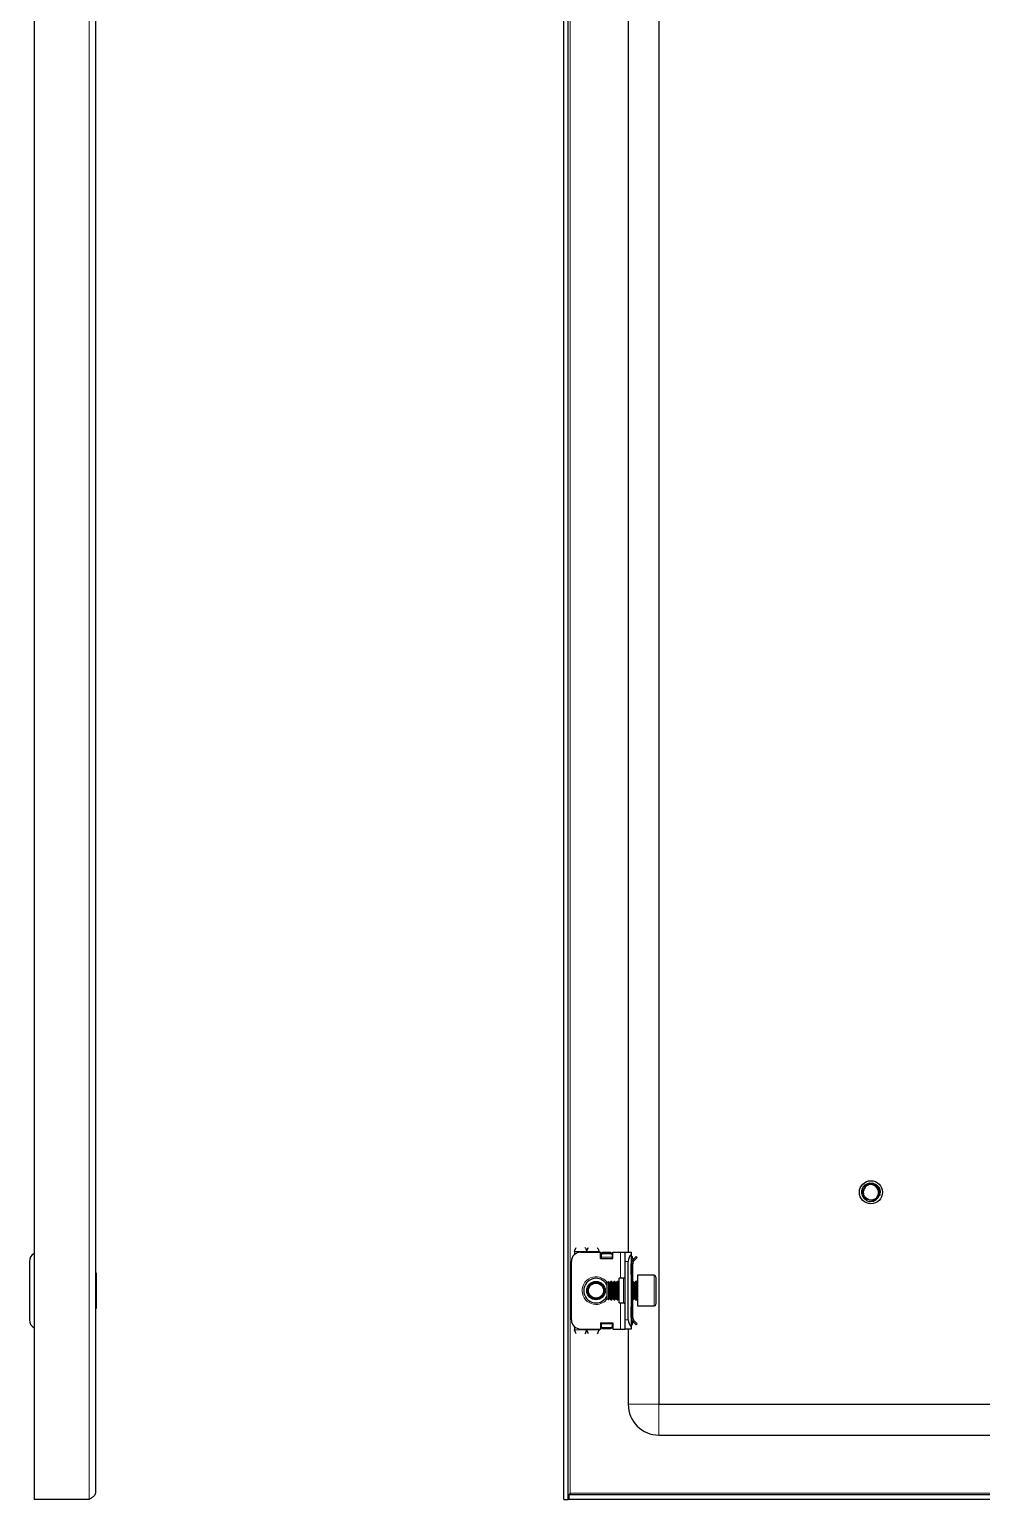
# Model space of a CAD drawing. Header units: millimetres. Extents: x 72 to 1389, y -869 to 1304.
# Drawn here: x 768.4 to 1078.3, y -760.3 to -281.9 of the extents above; entities that cross this region are included whole.
import ezdxf

# ---------------------------------------------------------------- set-up
doc = ezdxf.new("R2010")
doc.units = ezdxf.units.MM

msp = doc.modelspace()

# ---------------------------------------------------------------- linework, layer by layer
at = {"color": 7, "linetype": 'Continuous', "lineweight": 25}
for p, q in [((769.88, 1200.7), (769.88, -760.3)), ((789.88, 1198.6), (789.88, -758.2)), ((942.31, -760.3), (942.31, 1200.7)), ((943.81, -760.3), (943.81, 1200.7)), ((973.31, 1169.7), (973.31, -729.3)), ((963.31, -104.8), (963.31, -679.8)), ((1039.31, -660.1), (1039.37, -659.79)), ((1039.31, -660.1), (1039.31, -660.15)), ((1039.33, -659.89), (1039.33, -659.94)), ((1039.37, -659.69), (1039.36, -659.74)), ((1039.42, -659.5), (1039.4, -659.54)), ((1039.47, -659.32), (1039.46, -659.36)), ((1039.52, -659.18), (1039.63, -659)), ((1039.54, -659.18), (1039.64, -658.99)), ((1040.07, -658.37), (1040.19, -658.18)), ((1040.77, -657.72), (1041.04, -657.6)), ((1041.71, -657.36), (1041.66, -657.37)), ((1042.85, -657.35), (1042.8, -657.34)), ((1043.03, -657.38), (1042.98, -657.37)), ((1043.2, -657.43), (1043.16, -657.42)), ((1043.2, -657.43), (1043.4, -657.54)), ((1043.2, -657.48), (1043.42, -657.51)), ((1043.38, -657.5), (1043.34, -657.48)), ((1043.74, -657.66), (1043.7, -657.64)), ((1043.74, -657.66), (1043.74, -657.77)), ((1043.74, -657.66), (1043.88, -657.78)), ((1043.92, -657.77), (1043.87, -657.74)), ((1044.09, -657.88), (1044.05, -657.85)), ((1044.25, -658.01), (1044.21, -657.98)), ((1044.4, -658.15), (1044.36, -658.11)), ((1044.53, -658.29), (1044.5, -658.25)), ((1045.12, -659.26), (1045.12, -659.25)), ((1045.18, -659.43), (1045.17, -659.39)), ((1045.23, -659.61), (1045.22, -659.57)), ((1045.26, -659.8), (1045.26, -659.75)), ((1045.29, -659.99), (1045.29, -659.94)), ((1045.3, -660.19), (1045.3, -660.14)), ((1039.31, -660.3), (1039.31, -660.29)), ((1040.02, -661.16), (1039.85, -660.75)), ((1040.15, -662.38), (1040.03, -662.24)), ((1040.03, -662.26), (1040.05, -662.27)), ((1040.15, -662.38), (1040.18, -662.41)), ((1040.29, -662.52), (1040.32, -662.55)), ((1040.44, -662.65), (1040.48, -662.68)), ((1040.61, -662.77), (1040.65, -662.8)), ((1042.11, -663.29), (1042.85, -663.22)), ((1043, -663.22), (1043.04, -663.21)), ((1043.19, -663.17), (1043.23, -663.15)), ((1043.38, -663.1), (1043.43, -663.08)), ((1043.76, -662.92), (1043.53, -663)), ((1043.57, -663.02), (1043.62, -663)), ((1043.93, -662.82), (1043.73, -662.93)), ((1043.75, -662.85), (1043.8, -662.9)), ((1043.76, -662.92), (1043.8, -662.9)), ((1045.22, -661), (1045.15, -661.24)), ((1045.17, -661.19), (1045.18, -661.15)), ((1045.22, -661), (1045.23, -660.95)), ((1045.26, -660.8), (1045.27, -660.75)), ((1045.3, -660.19), (1045.28, -660.43)), ((1045.29, -660.6), (1045.3, -660.55)), ((1045.31, -660.39), (1045.31, -660.34)), ((768.38, -682.8), (768.38, -701.8)), ((944.81, -701.8), (944.81, -682.8)), ((945.81, -679.55), (945.81, -680.56)), ((947.81, -679.8), (954.31, -679.8)), ((953.81, -679.55), (953.81, -679.8)), ((954.31, -681.8), (954.31, -679.8)), ((954.51, -679.92), (954.31, -679.92)), ((954.31, -681.8), (958.31, -681.8)), ((954.51, -681.8), (954.51, -679.92)), ((954.56, -680.18), (955.06, -679.82)), ((955.06, -680.18), (954.56, -680.53)), ((954.56, -680.53), (954.56, -680.18)), ((954.56, -681.44), (954.56, -680.53)), ((954.56, -681.8), (954.56, -681.44)), ((955.06, -679.82), (955.06, -680.18)), ((955.06, -679.82), (957.56, -679.82)), ((955.06, -680.18), (957.56, -680.18)), ((957.56, -680.18), (957.56, -679.82)), ((957.56, -679.82), (958.06, -680.18)), ((958.06, -680.53), (957.56, -680.18)), ((958.06, -680.18), (958.06, -680.53)), ((958.06, -680.53), (958.06, -681.44)), ((958.06, -681.44), (958.06, -681.8)), ((958.31, -681.8), (958.31, -679.8)), ((958.31, -679.8), (960.81, -679.8)), ((960.81, -679.8), (962.31, -679.8)), ((962.31, -679.8), (964.31, -679.8)), ((962.31, -682.8), (962.31, -679.8)), ((962.31, -701.8), (962.31, -682.8)), ((963.31, -701.8), (963.31, -682.8)), ((964.31, -679.8), (964.31, -680.56)), ((964.31, -680.56), (964.31, -704.03)), ((964.31, -680.88), (964.51, -681.09)), ((964.81, -683.55), (964.31, -683.55)), ((964.31, -687.05), (964.31, -683.55)), ((964.81, -681.8), (964.81, -682.26)), ((964.81, -687.05), (964.81, -683.55)), ((964.89, -682.13), (965.87, -681.16)), ((965.25, -682.49), (964.89, -682.13)), ((965.25, -682.49), (966.22, -681.51)), ((965.87, -681.16), (966.22, -681.51)), ((790.13, -686.51), (789.88, -686.51)), ((790.13, -686.51), (790.13, -698.08)), ((961.81, -688.3), (960.31, -688.3)), ((960.31, -696.3), (960.31, -688.3)), ((964.81, -687.05), (964.31, -687.05)), ((964.81, -689.3), (964.81, -687.05)), ((971.71, -687.3), (966.31, -687.3)), ((966.31, -687.3), (966.31, -697.3)), ((972.31, -687.9), (972.31, -696.7)), ((956.86, -689.3), (956.31, -689.85)), ((956.31, -689.85), (956.31, -694.74)), ((956.92, -689.3), (956.86, -689.3)), ((956.86, -689.3), (956.86, -695.3)), ((957.31, -689.85), (956.92, -689.3)), ((956.92, -689.3), (956.92, -694.82)), ((957.69, -689.3), (957.31, -689.85)), ((957.31, -689.85), (957.31, -694.36)), ((957.92, -689.3), (957.69, -689.3)), ((957.69, -689.3), (957.69, -694.82)), ((958.31, -689.85), (957.92, -689.3)), ((957.92, -689.3), (957.92, -694.82)), ((958.69, -689.3), (958.31, -689.85)), ((958.31, -689.85), (958.31, -694.36)), ((958.92, -689.3), (958.69, -689.3)), ((958.69, -689.3), (958.69, -694.82)), ((959.31, -689.85), (958.92, -689.3)), ((958.92, -689.3), (958.92, -694.82)), ((959.69, -689.3), (959.31, -689.85)), ((959.31, -689.85), (959.31, -694.36)), ((959.92, -689.3), (959.69, -689.3)), ((959.69, -689.3), (959.69, -694.82)), ((960.31, -689.85), (959.92, -689.3)), ((959.92, -689.3), (959.92, -694.82)), ((964.69, -689.3), (964.31, -689.85)), ((964.92, -689.3), (964.69, -689.3)), ((964.69, -689.3), (964.69, -694.82)), ((965.31, -689.85), (964.92, -689.3)), ((964.92, -689.3), (964.92, -694.82)), ((965.69, -689.3), (965.31, -689.85)), ((965.31, -689.85), (965.31, -694.36)), ((966.06, -689.3), (965.69, -689.3)), ((965.69, -689.3), (965.69, -694.82)), ((789.88, -698.08), (790.13, -698.08)), ((956.31, -694.74), (956.86, -695.3)), ((956.86, -695.3), (956.92, -695.3)), ((956.92, -695.3), (957.31, -694.74)), ((956.92, -694.82), (956.92, -695.3)), ((957.31, -694.36), (957.31, -694.74)), ((957.31, -694.74), (957.69, -695.3)), ((957.69, -694.82), (957.69, -695.3)), ((957.69, -695.3), (957.92, -695.3)), ((957.92, -695.3), (958.31, -694.74)), ((957.92, -694.82), (957.92, -695.3)), ((958.31, -694.36), (958.31, -694.74)), ((958.31, -694.74), (958.69, -695.3)), ((958.69, -694.82), (958.69, -695.3)), ((958.69, -695.3), (958.92, -695.3)), ((958.92, -695.3), (959.31, -694.74)), ((958.92, -694.82), (958.92, -695.3)), ((959.31, -694.36), (959.31, -694.74)), ((959.31, -694.74), (959.69, -695.3)), ((959.69, -694.82), (959.69, -695.3)), ((959.69, -695.3), (959.92, -695.3)), ((959.92, -695.3), (960.31, -694.74)), ((959.92, -694.82), (959.92, -695.3)), ((960.31, -696.3), (961.81, -696.3)), ((964.31, -694.74), (964.69, -695.3)), ((964.31, -701.05), (964.31, -697.55)), ((964.31, -697.55), (964.81, -697.55)), ((964.69, -694.82), (964.69, -695.3)), ((964.69, -695.3), (964.92, -695.3)), ((964.81, -697.55), (964.81, -695.3)), ((964.81, -701.05), (964.81, -697.55)), ((964.92, -695.3), (965.31, -694.74)), ((964.92, -694.82), (964.92, -695.3)), ((965.31, -694.36), (965.31, -694.74)), ((965.31, -694.74), (965.69, -695.3)), ((965.69, -694.82), (965.69, -695.3)), ((965.69, -695.3), (966.06, -695.3)), ((966.31, -697.3), (971.71, -697.3)), ((954.31, -702.8), (954.31, -704.8)), ((954.31, -702.8), (958.31, -702.8)), ((954.51, -704.68), (954.51, -702.8)), ((954.56, -703.15), (954.56, -702.8)), ((954.56, -704.07), (954.56, -703.15)), ((958.06, -702.8), (958.06, -703.15)), ((958.06, -703.15), (958.06, -704.07)), ((958.31, -702.8), (958.31, -704.8)), ((962.31, -704.8), (962.31, -701.8)), ((964.81, -701.05), (964.31, -701.05)), ((964.81, -702.8), (964.81, -702.4)), ((965.25, -702.11), (964.89, -702.46)), ((964.89, -702.46), (965.87, -703.44)), ((965.25, -702.11), (966.22, -703.08)), ((965.87, -703.44), (966.22, -703.08)), ((945.81, -704.03), (945.81, -705.05)), ((947.81, -704.8), (954.31, -704.8)), ((953.81, -704.8), (953.81, -705.05)), ((954.31, -704.68), (954.51, -704.68)), ((954.56, -704.42), (954.56, -704.07)), ((954.56, -704.07), (955.06, -704.42)), ((955.06, -704.77), (954.56, -704.42)), ((955.06, -704.42), (955.06, -704.77)), ((957.56, -704.42), (955.06, -704.42)), ((957.56, -704.77), (955.06, -704.77)), ((957.56, -704.42), (958.06, -704.07)), ((957.56, -704.77), (957.56, -704.42)), ((958.06, -704.42), (957.56, -704.77)), ((958.06, -704.07), (958.06, -704.42)), ((958.31, -704.8), (960.81, -704.8)), ((960.81, -704.8), (962.31, -704.8)), ((964.31, -704.8), (962.31, -704.8)), ((963.31, -704.8), (963.31, -729.3)), ((964.51, -703.5), (964.31, -703.71)), ((964.31, -704.03), (964.31, -704.8)), ((973.31, -729.3), (1357.31, -729.3)), ((973.31, -739.3), (1357.31, -739.3)), ((787.78, -760.3), (769.88, -760.3)), ((942.31, -760.3), (943.81, -760.3)), ((1386.61, -758.8), (944.01, -758.8)), ((944.01, -758.8), (944.01, -760.3)), ((1386.61, -760.3), (944.01, -760.3)), ((944.16, -758.8), (944.41, -758.2))]:
    msp.add_line(p, q, dxfattribs=at)
at = {"color": 8, "linetype": 'Continuous', "lineweight": 18}
for p, q in [((787.78, 1200.7), (787.78, -760.3)), ((944.41, -758.2), (944.41, 1198.6)), ((945.81, -679.55), (949.81, -679.55)), ((949.81, -679.55), (953.81, -679.55)), ((958.06, -681.44), (954.56, -681.44)), ((960.81, -688.3), (960.81, -679.8)), ((963.31, -682.8), (962.31, -682.8)), ((964.31, -681.3), (964.51, -681.09)), ((964.31, -681.8), (964.81, -681.8)), ((961.81, -696.3), (961.81, -688.3)), ((971.71, -697.3), (971.71, -687.3)), ((966.06, -690.68), (966.06, -689.3)), ((966.06, -695.3), (966.06, -690.68)), ((960.81, -704.8), (960.81, -696.3)), ((954.56, -703.15), (958.06, -703.15)), ((962.31, -701.8), (963.31, -701.8)), ((964.31, -702.8), (964.81, -702.8)), ((945.81, -705.05), (949.81, -705.05)), ((953.81, -705.05), (949.81, -705.05)), ((964.31, -703.3), (964.51, -703.5)), ((973.31, -729.3), (963.31, -729.3)), ((973.31, -729.3), (973.31, -739.3)), ((1386.21, -758.2), (944.41, -758.2))]:
    msp.add_line(p, q, dxfattribs=at)
at = {"color": 7, "linetype": 'Continuous', "lineweight": 25}
for centre, radius in [((1042.31, -660.3), 3.75), ((952.81, -692.3), 3), ((952.81, -692.3), 2.76), ((952.81, -692.3), 2.45)]:
    msp.add_circle(centre, radius, dxfattribs=at)
for centre, radius, start, end in [((1042.31, -660.3), 2.5, 168.5944, 190.5165), ((1042.31, -660.3), 2.5, 108.5944, 168.5944), ((1042.31, -660.3), 2.5, 48.5944, 108.5944), ((1042.31, -660.3), 2.5, 348.5944, 48.5944), ((1042.31, -660.3), 3, 180, 220.7437), ((1042.31, -660.3), 3, 239.9286, 266.2193), ((1042.31, -660.3), 2.5, 255.8881, 288.5944), ((1042.31, -660.3), 2.5, 288.5944, 348.5944), ((771.38, -682.8), 3, 120, 180), ((947.81, -682.8), 3, 90, 180), ((966.31, -682.8), 3, 131.8103, 180), ((963.81, -681.8), 1, 0, 45), ((952.81, -692.3), 4, 90, 331.045), ((952.81, -692.3), 4, 28.955, 90), ((961.81, -687.8), 0.5, 270, 0), ((971.71, -687.9), 0.6, 0, 90), ((966.06, -689.05), 0.25, 270, 0), ((961.81, -696.8), 0.5, 360, 90), ((966.06, -695.55), 0.25, 360, 90), ((971.71, -696.7), 0.6, 270, 360), ((771.38, -701.8), 3, 180, 240), ((947.81, -701.8), 3, 180, 270), ((966.31, -701.8), 3, 180, 228.1897), ((963.81, -702.8), 1, 315, 0), ((973.31, -729.3), 10, 180, 270)]:
    msp.add_arc(centre, radius, start, end, dxfattribs=at)
at = {"color": 8, "linetype": 'Continuous', "lineweight": 18}
for start, end in [(35.4622, 270), (270, 324.5378)]:
    msp.add_arc((952.81, -692.3), 4.5, start, end, dxfattribs=at)
at = {"color": 7, "linetype": 'Continuous', "lineweight": 25}
for points, knots in [([(1039.31, -660.31), (1039.3, -660.26), (1039.3, -660.18), (1039.32, -660.1), (1039.33, -660.08)], [0, 0, 0, 0, 0.659859, 1, 1, 1, 1]), ([(1039.8, -660.01), (1039.79, -660.02), (1039.77, -660.06), (1039.73, -660.11), (1039.68, -660.16), (1039.61, -660.21), (1039.54, -660.25), (1039.45, -660.28), (1039.38, -660.29), (1039.33, -660.29), (1039.31, -660.29)], [0, 0, 0, 0, 0.060221, 0.18113, 0.301988, 0.42281, 0.589437, 0.75603, 0.87711, 1, 1, 1, 1]), ([(1039.31, -660.1), (1039.35, -660.09), (1039.41, -660.06), (1039.51, -660.04), (1039.6, -660.04), (1039.68, -660.05), (1039.73, -660.07), (1039.75, -660.08)], [0, 0, 0, 0, 0.235039, 0.445532, 0.651268, 0.847853, 1, 1, 1, 1]), ([(1039.66, -660.17), (1039.64, -660.16), (1039.58, -660.14), (1039.49, -660.13), (1039.4, -660.13), (1039.34, -660.14), (1039.31, -660.15)], [0, 0, 0, 0, 0.237597, 0.516729, 0.755527, 1, 1, 1, 1]), ([(1039.33, -659.89), (1039.37, -659.88), (1039.43, -659.86), (1039.53, -659.85), (1039.62, -659.86), (1039.7, -659.89), (1039.76, -659.92), (1039.79, -659.95), (1039.8, -659.95)], [0, 0, 0, 0, 0.214065, 0.402363, 0.585629, 0.760234, 0.923894, 1, 1, 1, 1]), ([(1039.77, -660.06), (1039.75, -660.04), (1039.69, -660), (1039.6, -659.96), (1039.51, -659.94), (1039.42, -659.93), (1039.36, -659.94), (1039.33, -659.94)], [0, 0, 0, 0, 0.189173, 0.404697, 0.62022, 0.807935, 1, 1, 1, 1]), ([(1039.83, -659.95), (1039.82, -659.94), (1039.79, -659.9), (1039.73, -659.85), (1039.64, -659.79), (1039.55, -659.76), (1039.45, -659.74), (1039.39, -659.74), (1039.36, -659.74)], [0, 0, 0, 0, 0.069872, 0.258455, 0.446951, 0.635422, 0.81547, 1, 1, 1, 1]), ([(1039.37, -659.69), (1039.38, -659.64), (1039.39, -659.56), (1039.43, -659.49), (1039.44, -659.46)], [0, 0, 0, 0, 0.657988, 1, 1, 1, 1]), ([(1039.37, -659.69), (1039.4, -659.69), (1039.47, -659.67), (1039.56, -659.68), (1039.65, -659.7), (1039.72, -659.73), (1039.79, -659.78), (1039.82, -659.81), (1039.83, -659.83)], [0, 0, 0, 0, 0.208898, 0.388587, 0.562428, 0.727295, 0.881578, 1, 1, 1, 1]), ([(1039.83, -659.8), (1039.82, -659.78), (1039.79, -659.73), (1039.73, -659.68), (1039.65, -659.62), (1039.58, -659.58), (1039.49, -659.55), (1039.43, -659.55), (1039.4, -659.54)], [0, 0, 0, 0, 0.137266, 0.30795, 0.478578, 0.649185, 0.822833, 1, 1, 1, 1]), ([(1039.42, -659.5), (1039.45, -659.5), (1039.51, -659.49), (1039.59, -659.51), (1039.67, -659.54), (1039.74, -659.58), (1039.8, -659.64), (1039.84, -659.69), (1039.86, -659.73), (1039.86, -659.74)], [0, 0, 0, 0, 0.165667, 0.330522, 0.488809, 0.638525, 0.778629, 0.909213, 1, 1, 1, 1]), ([(1039.83, -659.66), (1039.83, -659.65), (1039.81, -659.6), (1039.76, -659.54), (1039.68, -659.47), (1039.61, -659.42), (1039.53, -659.38), (1039.48, -659.37), (1039.46, -659.36)], [0, 0, 0, 0, 0.076151, 0.276704, 0.47712, 0.677473, 0.837574, 1, 1, 1, 1]), ([(1039.47, -659.32), (1039.68, -658.89), (1039.99, -658.25), (1040.58, -657.85), (1040.78, -657.71)], [0, 0, 0, 0, 0.657042, 1, 1, 1, 1]), ([(1039.47, -659.32), (1039.5, -659.32), (1039.56, -659.33), (1039.64, -659.36), (1039.71, -659.4), (1039.76, -659.45), (1039.81, -659.51), (1039.84, -659.58), (1039.86, -659.63), (1039.86, -659.66), (1039.86, -659.67)], [0, 0, 0, 0, 0.154027, 0.307095, 0.452862, 0.590123, 0.718565, 0.838856, 0.95247, 1, 1, 1, 1]), ([(1039.54, -659.18), (1039.56, -659.13), (1039.59, -659), (1039.66, -658.89), (1039.69, -658.83)], [0, 0, 0, 0, 0.4624819, 1, 1, 1, 1]), ([(1039.68, -658.91), (1039.7, -658.84), (1039.78, -658.63), (1039.95, -658.47), (1040.06, -658.36)], [0, 0, 0, 0, 0.333789, 1, 1, 1, 1]), ([(1039.76, -658.78), (1039.78, -658.73), (1039.88, -658.43), (1040.12, -658.22), (1040.33, -658.04)], [0, 0, 0, 0, 0.1718651, 1, 1, 1, 1]), ([(1039.8, -659.96), (1039.79, -660.07), (1039.77, -660.34), (1039.82, -660.6), (1039.85, -660.75)], [0, 0, 0, 0, 0.408521, 1, 1, 1, 1]), ([(1039.86, -659.8), (1039.85, -659.81), (1039.84, -659.86), (1039.82, -659.91), (1039.8, -659.95), (1039.8, -659.96)], [0, 0, 0, 0, 0.157682, 0.80304, 1, 1, 1, 1]), ([(1041.15, -657.94), (1041.08, -657.97), (1040.76, -658.16), (1040.27, -658.62), (1039.96, -659.21), (1039.87, -659.55), (1039.86, -659.61)], [0, 0, 0, 0, 0.104785, 0.513079, 0.918136, 1, 1, 1, 1]), ([(1039.86, -659.61), (1039.86, -659.64), (1039.87, -659.71), (1039.86, -659.77), (1039.86, -659.8)], [0, 0, 0, 0, 0.544473, 1, 1, 1, 1]), ([(1040.04, -658.33), (1040.04, -658.34), (1040.02, -658.36), (1040, -658.37), (1039.99, -658.39)], [0, 0, 0, 0, 0.296796, 1, 1, 1, 1]), ([(1040.16, -658.2), (1040.16, -658.2), (1040.15, -658.21), (1040.14, -658.22), (1040.13, -658.23)], [0, 0, 0, 0, 0.4842322, 1, 1, 1, 1]), ([(1040.3, -658.07), (1040.29, -658.07), (1040.28, -658.08), (1040.27, -658.09), (1040.27, -658.1)], [0, 0, 0, 0, 0.485158, 1, 1, 1, 1]), ([(1040.44, -657.95), (1040.44, -657.95), (1040.43, -657.96), (1040.41, -657.97), (1040.41, -657.97)], [0, 0, 0, 0, 0.484546, 1, 1, 1, 1]), ([(1040.6, -657.83), (1040.59, -657.83), (1040.58, -657.84), (1040.57, -657.85), (1040.56, -657.86)], [0, 0, 0, 0, 0.482687, 1, 1, 1, 1]), ([(1040.6, -657.83), (1040.61, -657.82), (1040.66, -657.79), (1040.72, -657.76), (1040.76, -657.75)], [0, 0, 0, 0, 0.2307506, 1, 1, 1, 1]), ([(1040.77, -657.72), (1040.76, -657.73), (1040.75, -657.73), (1040.73, -657.74), (1040.73, -657.75)], [0, 0, 0, 0, 0.480194, 1, 1, 1, 1]), ([(1040.77, -657.72), (1040.8, -657.74), (1040.86, -657.78), (1040.93, -657.84), (1040.97, -657.89), (1040.98, -657.92)], [0, 0, 0, 0, 0.362858, 0.693435, 1, 1, 1, 1]), ([(1041.13, -657.98), (1041.12, -657.98), (1041.08, -657.97), (1041.01, -657.94), (1040.93, -657.89), (1040.85, -657.82), (1040.81, -657.75), (1040.78, -657.71)], [0, 0, 0, 0, 0.084477, 0.253367, 0.470159, 0.686909, 1, 1, 1, 1]), ([(1040.95, -657.62), (1040.94, -657.63), (1040.93, -657.63), (1040.91, -657.64), (1040.9, -657.65)], [0, 0, 0, 0, 0.477867, 1, 1, 1, 1]), ([(1041.06, -657.92), (1041.06, -657.91), (1041.05, -657.86), (1041.02, -657.78), (1040.97, -657.71), (1040.93, -657.67), (1040.9, -657.65)], [0, 0, 0, 0, 0.154183, 0.462567, 0.728091, 1, 1, 1, 1]), ([(1040.95, -657.62), (1040.98, -657.64), (1041.04, -657.68), (1041.1, -657.76), (1041.15, -657.84), (1041.17, -657.9), (1041.18, -657.94), (1041.18, -657.94)], [0, 0, 0, 0, 0.260762, 0.494805, 0.723794, 0.94279, 1, 1, 1, 1]), ([(1041.14, -657.53), (1041.13, -657.54), (1041.11, -657.54), (1041.1, -657.55), (1041.09, -657.55)], [0, 0, 0, 0, 0.4764859, 1, 1, 1, 1]), ([(1041.23, -657.95), (1041.23, -657.93), (1041.23, -657.88), (1041.22, -657.8), (1041.19, -657.71), (1041.15, -657.62), (1041.11, -657.58), (1041.09, -657.55)], [0, 0, 0, 0, 0.114393, 0.350182, 0.585971, 0.790611, 1, 1, 1, 1]), ([(1041.14, -657.53), (1041.16, -657.53), (1041.22, -657.5), (1041.28, -657.49), (1041.33, -657.48)], [0, 0, 0, 0, 0.301025, 1, 1, 1, 1]), ([(1041.14, -657.53), (1041.16, -657.56), (1041.22, -657.6), (1041.27, -657.68), (1041.31, -657.76), (1041.33, -657.85), (1041.34, -657.91), (1041.33, -657.95), (1041.33, -657.96)], [0, 0, 0, 0, 0.218347, 0.41099, 0.598711, 0.777744, 0.945667, 1, 1, 1, 1]), ([(1041.51, -657.93), (1041.5, -657.93), (1041.45, -657.95), (1041.37, -657.96), (1041.27, -657.96), (1041.2, -657.95), (1041.16, -657.94), (1041.15, -657.94)], [0, 0, 0, 0, 0.099011, 0.388276, 0.61301, 0.895384, 1, 1, 1, 1]), ([(1041.33, -657.46), (1041.32, -657.46), (1041.31, -657.47), (1041.29, -657.47), (1041.28, -657.48)], [0, 0, 0, 0, 0.4765794, 1, 1, 1, 1]), ([(1041.36, -657.96), (1041.36, -657.95), (1041.37, -657.92), (1041.38, -657.84), (1041.38, -657.74), (1041.37, -657.65), (1041.33, -657.56), (1041.3, -657.5), (1041.28, -657.48)], [0, 0, 0, 0, 0.019058, 0.219488, 0.419831, 0.620151, 0.807785, 1, 1, 1, 1]), ([(1041.33, -657.46), (1041.35, -657.49), (1041.4, -657.54), (1041.44, -657.62), (1041.47, -657.71), (1041.48, -657.79), (1041.48, -657.86), (1041.46, -657.9), (1041.46, -657.92)], [0, 0, 0, 0, 0.213002, 0.396975, 0.575181, 0.744364, 0.902779, 1, 1, 1, 1]), ([(1041.52, -657.4), (1041.51, -657.4), (1041.5, -657.41), (1041.48, -657.41), (1041.48, -657.41)], [0, 0, 0, 0, 0.4789775, 1, 1, 1, 1]), ([(1041.48, -657.91), (1041.49, -657.89), (1041.51, -657.84), (1041.53, -657.75), (1041.54, -657.66), (1041.53, -657.55), (1041.5, -657.47), (1041.48, -657.41)], [0, 0, 0, 0, 0.147065, 0.321231, 0.495346, 0.669443, 1, 1, 1, 1]), ([(1041.77, -657.69), (1041.77, -657.71), (1041.75, -657.76), (1041.68, -657.83), (1041.59, -657.9), (1041.53, -657.92), (1041.51, -657.93)], [0, 0, 0, 0, 0.153621, 0.528305, 0.811762, 1, 1, 1, 1]), ([(1041.52, -657.4), (1041.54, -657.43), (1041.58, -657.49), (1041.61, -657.58), (1041.62, -657.66), (1041.62, -657.74), (1041.6, -657.81), (1041.58, -657.87), (1041.56, -657.9), (1041.55, -657.91)], [0, 0, 0, 0, 0.195461, 0.359649, 0.517607, 0.666788, 0.806268, 0.936243, 1, 1, 1, 1]), ([(1041.6, -657.86), (1041.6, -657.86), (1041.63, -657.82), (1041.66, -657.73), (1041.69, -657.62), (1041.69, -657.53), (1041.69, -657.44), (1041.67, -657.39), (1041.66, -657.37)], [0, 0, 0, 0, 0.001313, 0.309582, 0.493731, 0.677835, 0.837663, 1, 1, 1, 1]), ([(1041.63, -657.87), (1041.66, -657.85), (1041.71, -657.8), (1041.75, -657.74), (1041.77, -657.71), (1041.77, -657.69)], [0, 0, 0, 0, 0.4133204, 0.8335068, 1, 1, 1, 1]), ([(1041.71, -657.36), (1041.72, -657.38), (1041.74, -657.44), (1041.76, -657.52), (1041.76, -657.6), (1041.75, -657.68), (1041.71, -657.77), (1041.67, -657.83), (1041.64, -657.86)], [0, 0, 0, 0, 0.162579, 0.32416, 0.478216, 0.623372, 0.759205, 1, 1, 1, 1]), ([(1041.67, -657.38), (1041.69, -657.37), (1041.81, -657.32), (1041.93, -657.32), (1042.04, -657.31)], [0, 0, 0, 0, 0.169871, 1, 1, 1, 1]), ([(1041.71, -657.36), (1041.74, -657.35), (1042.06, -657.29), (1042.7, -657.28), (1043.36, -657.46), (1043.69, -657.64), (1043.76, -657.67)], [0, 0, 0, 0, 0.044285, 0.46488, 0.894202, 1, 1, 1, 1]), ([(1043.75, -657.98), (1043.69, -657.94), (1043.36, -657.77), (1042.69, -657.58), (1042.07, -657.62), (1041.78, -657.69), (1041.77, -657.69)], [0, 0, 0, 0, 0.102158, 0.551599, 0.99962, 1, 1, 1, 1]), ([(1042.14, -657.33), (1042.21, -657.31), (1042.38, -657.28), (1042.55, -657.3), (1042.65, -657.32)], [0, 0, 0, 0, 0.399625, 1, 1, 1, 1]), ([(1042.82, -657.36), (1042.87, -657.36), (1043.01, -657.37), (1043.15, -657.41), (1043.24, -657.45)], [0, 0, 0, 0, 0.317385, 1, 1, 1, 1]), ([(1043.67, -657.95), (1043.67, -657.95), (1043.67, -657.92), (1043.68, -657.85), (1043.7, -657.76), (1043.74, -657.7), (1043.76, -657.67)], [0, 0, 0, 0, 0.058255, 0.305509, 0.64716, 1, 1, 1, 1]), ([(1043.96, -658.42), (1043.95, -658.41), (1043.91, -658.38), (1043.86, -658.32), (1043.82, -658.23), (1043.78, -658.15), (1043.76, -658.06), (1043.75, -658), (1043.75, -657.98)], [0, 0, 0, 0, 0.066273, 0.267344, 0.423096, 0.618734, 0.814089, 1, 1, 1, 1]), ([(1043.76, -657.98), (1043.77, -657.95), (1043.81, -657.91), (1043.85, -657.82), (1043.87, -657.77), (1043.87, -657.74)], [0, 0, 0, 0, 0.3515094, 0.6718605, 1, 1, 1, 1]), ([(1043.92, -657.77), (1043.91, -657.8), (1043.91, -657.87), (1043.88, -657.97), (1043.83, -658.05), (1043.8, -658.1), (1043.78, -658.12), (1043.78, -658.12)], [0, 0, 0, 0, 0.275174, 0.522846, 0.765225, 0.99702, 1, 1, 1, 1]), ([(1043.79, -658.17), (1043.8, -658.16), (1043.84, -658.14), (1043.9, -658.09), (1043.97, -658.02), (1044.02, -657.94), (1044.04, -657.88), (1044.05, -657.85)], [0, 0, 0, 0, 0.084965, 0.329338, 0.573716, 0.784411, 1, 1, 1, 1]), ([(1044.09, -657.88), (1044.08, -657.92), (1044.07, -657.99), (1044.03, -658.08), (1043.98, -658.15), (1043.92, -658.21), (1043.87, -658.25), (1043.84, -658.26), (1043.83, -658.26)], [0, 0, 0, 0, 0.222831, 0.420099, 0.612409, 0.79585, 0.967895, 1, 1, 1, 1]), ([(1043.85, -658.29), (1043.85, -658.29), (1043.89, -658.28), (1043.95, -658.25), (1044.04, -658.2), (1044.11, -658.14), (1044.17, -658.06), (1044.2, -658.01), (1044.21, -657.98)], [0, 0, 0, 0, 0.002693, 0.20821, 0.413641, 0.619057, 0.807274, 1, 1, 1, 1]), ([(1044.25, -658.01), (1044.24, -658.05), (1044.22, -658.11), (1044.17, -658.19), (1044.11, -658.26), (1044.05, -658.31), (1043.99, -658.34), (1043.95, -658.35), (1043.94, -658.35)], [0, 0, 0, 0, 0.219212, 0.409339, 0.593597, 0.768568, 0.932394, 1, 1, 1, 1]), ([(1043.94, -658.44), (1043.95, -658.44), (1043.99, -658.45), (1044.1, -658.46), (1044.21, -658.44), (1044.32, -658.39), (1044.42, -658.34), (1044.47, -658.28), (1044.5, -658.25)], [0, 0, 0, 0, 0.0626043, 0.195119, 0.4619789, 0.6215739, 0.781143, 1, 1, 1, 1]), ([(1043.95, -658.38), (1043.98, -658.37), (1044.05, -658.36), (1044.14, -658.32), (1044.23, -658.27), (1044.3, -658.2), (1044.34, -658.14), (1044.36, -658.11)], [0, 0, 0, 0, 0.190996, 0.383798, 0.576553, 0.78528, 1, 1, 1, 1]), ([(1044.41, -658.5), (1044.4, -658.5), (1044.37, -658.52), (1044.32, -658.53), (1044.23, -658.54), (1044.13, -658.53), (1044.03, -658.48), (1043.98, -658.44), (1043.96, -658.42)], [0, 0, 0, 0, 0.045866, 0.230744, 0.387461, 0.658246, 0.861978, 1, 1, 1, 1]), ([(1044.4, -658.15), (1044.38, -658.18), (1044.36, -658.24), (1044.3, -658.31), (1044.23, -658.37), (1044.16, -658.41), (1044.08, -658.44), (1044.01, -658.43), (1043.97, -658.43)], [0, 0, 0, 0, 0.1946356, 0.358964, 0.5171225, 0.6665222, 0.8061836, 1, 1, 1, 1]), ([(1044.04, -658.49), (1044.07, -658.5), (1044.14, -658.52), (1044.23, -658.53), (1044.32, -658.52), (1044.38, -658.51), (1044.41, -658.5)], [0, 0, 0, 0, 0.251795, 0.502165, 0.752314, 1, 1, 1, 1]), ([(1044.53, -658.29), (1044.52, -658.31), (1044.48, -658.36), (1044.42, -658.42), (1044.35, -658.46), (1044.28, -658.49), (1044.2, -658.5), (1044.14, -658.51), (1044.1, -658.5), (1044.09, -658.49)], [0, 0, 0, 0, 0.169226, 0.337427, 0.497935, 0.649179, 0.790582, 0.922688, 1, 1, 1, 1]), ([(1045.14, -660.34), (1045.14, -660.26), (1045.12, -659.87), (1044.94, -659.2), (1044.58, -658.72), (1044.41, -658.5)], [0, 0, 0, 0, 0.108003, 0.585763, 1, 1, 1, 1]), ([(1044.53, -658.29), (1044.65, -658.44), (1044.94, -658.79), (1045.22, -659.45), (1045.28, -659.96), (1045.31, -660.21)], [0, 0, 0, 0, 0.274163, 0.639603, 1, 1, 1, 1]), ([(1044.62, -658.42), (1044.66, -658.45), (1044.8, -658.59), (1044.89, -658.76), (1044.95, -658.89)], [0, 0, 0, 0, 0.288707, 1, 1, 1, 1]), ([(1045, -659), (1045.02, -659.03), (1045.11, -659.16), (1045.15, -659.33), (1045.19, -659.46)], [0, 0, 0, 0, 0.192577, 1, 1, 1, 1]), ([(1045.19, -659.55), (1045.21, -659.6), (1045.27, -659.75), (1045.29, -659.91), (1045.29, -660.02)], [0, 0, 0, 0, 0.28291, 1, 1, 1, 1]), ([(1039.31, -660.31), (1039.34, -660.29), (1039.4, -660.26), (1039.49, -660.23), (1039.55, -660.23), (1039.58, -660.22)], [0, 0, 0, 0, 0.371226, 0.708872, 1, 1, 1, 1]), ([(1040.24, -662.08), (1040.21, -662.06), (1039.97, -661.83), (1039.62, -661.37), (1039.38, -660.76), (1039.33, -660.41), (1039.31, -660.3)], [0, 0, 0, 0, 0.050685, 0.485619, 0.826643, 1, 1, 1, 1]), ([(1041.3, -662.53), (1041.22, -662.49), (1040.9, -662.34), (1040.39, -661.92), (1040.14, -661.42), (1040.02, -661.16)], [0, 0, 0, 0, 0.130652, 0.560007, 1, 1, 1, 1]), ([(1040.03, -662.26), (1040.05, -662.23), (1040.08, -662.18), (1040.15, -662.13), (1040.2, -662.09), (1040.23, -662.08), (1040.24, -662.08)], [0, 0, 0, 0, 0.315056, 0.630194, 0.945514, 1, 1, 1, 1]), ([(1040.6, -662.13), (1040.57, -662.12), (1040.51, -662.1), (1040.42, -662.11), (1040.35, -662.12), (1040.26, -662.14), (1040.16, -662.18), (1040.09, -662.24), (1040.05, -662.27)], [0, 0, 0, 0, 0.149407, 0.278563, 0.407661, 0.536722, 0.727045, 1, 1, 1, 1]), ([(1040.15, -662.38), (1040.16, -662.35), (1040.19, -662.3), (1040.25, -662.24), (1040.32, -662.18), (1040.39, -662.15), (1040.46, -662.13), (1040.54, -662.12), (1040.59, -662.13), (1040.61, -662.14)], [0, 0, 0, 0, 0.159446, 0.318034, 0.469983, 0.61348, 0.747649, 0.872856, 1, 1, 1, 1]), ([(1040.66, -662.18), (1040.66, -662.18), (1040.62, -662.17), (1040.56, -662.18), (1040.47, -662.2), (1040.39, -662.24), (1040.31, -662.28), (1040.24, -662.34), (1040.2, -662.39), (1040.18, -662.41)], [0, 0, 0, 0, 0.018281, 0.175639, 0.332896, 0.490097, 0.647274, 0.821632, 1, 1, 1, 1]), ([(1040.24, -662.08), (1040.25, -662.07), (1040.3, -662.06), (1040.39, -662.05), (1040.48, -662.07), (1040.57, -662.11), (1040.65, -662.16), (1040.74, -662.24), (1040.81, -662.36), (1040.83, -662.45), (1040.84, -662.48)], [0, 0, 0, 0, 0.073646, 0.169563, 0.351373, 0.438893, 0.519676, 0.682906, 0.8512, 1, 1, 1, 1]), ([(1040.29, -662.52), (1040.3, -662.48), (1040.32, -662.42), (1040.38, -662.34), (1040.44, -662.28), (1040.51, -662.24), (1040.58, -662.21), (1040.64, -662.19), (1040.67, -662.19), (1040.67, -662.19)], [0, 0, 0, 0, 0.198035, 0.367663, 0.531495, 0.686664, 0.831818, 0.981917, 1, 1, 1, 1]), ([(1040.74, -662.26), (1040.73, -662.26), (1040.68, -662.26), (1040.61, -662.29), (1040.52, -662.33), (1040.44, -662.39), (1040.37, -662.46), (1040.34, -662.52), (1040.32, -662.55)], [0, 0, 0, 0, 0.0505, 0.241124, 0.431653, 0.622154, 0.808692, 1, 1, 1, 1]), ([(1040.44, -662.65), (1040.45, -662.61), (1040.47, -662.55), (1040.51, -662.46), (1040.57, -662.39), (1040.63, -662.33), (1040.69, -662.29), (1040.73, -662.28), (1040.75, -662.28)], [0, 0, 0, 0, 0.209239, 0.392702, 0.571062, 0.740844, 0.899958, 1, 1, 1, 1]), ([(1040.8, -662.36), (1040.77, -662.37), (1040.72, -662.4), (1040.64, -662.45), (1040.57, -662.52), (1040.52, -662.6), (1040.5, -662.65), (1040.48, -662.68)], [0, 0, 0, 0, 0.172104, 0.391099, 0.610089, 0.802801, 1, 1, 1, 1]), ([(1040.61, -662.77), (1040.62, -662.74), (1040.62, -662.67), (1040.66, -662.58), (1040.7, -662.5), (1040.76, -662.44), (1040.8, -662.41), (1040.81, -662.4)], [0, 0, 0, 0, 0.240212, 0.454711, 0.664287, 0.864517, 1, 1, 1, 1]), ([(1040.85, -662.51), (1040.82, -662.53), (1040.78, -662.56), (1040.72, -662.64), (1040.68, -662.72), (1040.66, -662.77), (1040.65, -662.8)], [0, 0, 0, 0, 0.2282538, 0.5103507, 0.7523188, 1, 1, 1, 1]), ([(1040.79, -662.88), (1040.79, -662.85), (1040.79, -662.78), (1040.82, -662.68), (1040.84, -662.62), (1040.86, -662.6), (1040.86, -662.6)], [0, 0, 0, 0, 0.357139, 0.680979, 0.998183, 1, 1, 1, 1]), ([(1040.84, -662.48), (1040.85, -662.5), (1040.86, -662.55), (1040.86, -662.62), (1040.86, -662.71), (1040.84, -662.8), (1040.82, -662.86), (1040.8, -662.89)], [0, 0, 0, 0, 0.113604, 0.31095, 0.508229, 0.75166, 1, 1, 1, 1]), ([(1041.7, -662.72), (1041.41, -662.67), (1041.12, -662.62), (1040.85, -662.49), (1040.84, -662.48)], [0, 0, 0, 0, 0.965671, 1, 1, 1, 1]), ([(1041.7, -662.72), (1041.6, -662.68), (1041.47, -662.63), (1041.34, -662.55), (1041.3, -662.53)], [0, 0, 0, 0, 0.681733, 1, 1, 1, 1]), ([(1042.85, -663.22), (1042.85, -663.2), (1042.83, -663.16), (1042.81, -663.08), (1042.81, -663), (1042.83, -662.92), (1042.86, -662.84), (1042.93, -662.76), (1043.02, -662.7), (1043.08, -662.68), (1043.1, -662.67)], [0, 0, 0, 0, 0.0986313, 0.2385412, 0.3785316, 0.4989503, 0.6010273, 0.777401, 0.9101004, 1, 1, 1, 1]), ([(1043, -662.72), (1043, -662.72), (1042.97, -662.75), (1042.93, -662.8), (1042.89, -662.88), (1042.86, -662.97), (1042.84, -663.07), (1042.84, -663.15), (1042.85, -663.2), (1042.85, -663.22)], [0, 0, 0, 0, 0.036757, 0.196192, 0.355485, 0.51469, 0.719746, 0.882005, 1, 1, 1, 1]), ([(1043, -663.22), (1042.98, -663.19), (1042.95, -663.14), (1042.93, -663.06), (1042.92, -662.97), (1042.93, -662.89), (1042.95, -662.8), (1043, -662.74), (1043.02, -662.7)], [0, 0, 0, 0, 0.16279, 0.324686, 0.479688, 0.626058, 0.76302, 1, 1, 1, 1]), ([(1043.09, -662.69), (1043.07, -662.71), (1043.05, -662.76), (1043.02, -662.84), (1043, -662.94), (1043, -663.07), (1043.03, -663.15), (1043.04, -663.21)], [0, 0, 0, 0, 0.13286, 0.29106, 0.491007, 0.69089, 1, 1, 1, 1]), ([(1043.19, -663.17), (1043.16, -663.14), (1043.12, -663.08), (1043.09, -663), (1043.07, -662.91), (1043.06, -662.83), (1043.08, -662.76), (1043.09, -662.7), (1043.11, -662.67), (1043.11, -662.67)], [0, 0, 0, 0, 0.198483, 0.367712, 0.531083, 0.685778, 0.830503, 0.965152, 1, 1, 1, 1]), ([(1043.1, -662.67), (1043.12, -662.66), (1043.16, -662.65), (1043.24, -662.64), (1043.34, -662.64), (1043.43, -662.65), (1043.52, -662.67), (1043.6, -662.71), (1043.67, -662.76), (1043.73, -662.8), (1043.76, -662.84), (1043.77, -662.85)], [0, 0, 0, 0, 0.0429601, 0.1733, 0.2742626, 0.4010814, 0.5277159, 0.6542588, 0.7807587, 0.9368521, 1, 1, 1, 1]), ([(1043.2, -662.65), (1043.19, -662.65), (1043.18, -662.69), (1043.16, -662.77), (1043.15, -662.87), (1043.16, -662.97), (1043.19, -663.06), (1043.22, -663.12), (1043.23, -663.15)], [0, 0, 0, 0, 0.043388, 0.23288, 0.422274, 0.611632, 0.803279, 1, 1, 1, 1]), ([(1043.38, -663.1), (1043.35, -663.07), (1043.31, -663.03), (1043.25, -662.94), (1043.22, -662.86), (1043.21, -662.78), (1043.21, -662.71), (1043.22, -662.66), (1043.22, -662.64)], [0, 0, 0, 0, 0.208724, 0.39105, 0.568219, 0.73683, 0.894853, 1, 1, 1, 1]), ([(1043.32, -662.64), (1043.31, -662.67), (1043.3, -662.73), (1043.31, -662.83), (1043.34, -662.92), (1043.37, -663.01), (1043.41, -663.06), (1043.43, -663.08)], [0, 0, 0, 0, 0.181695, 0.396783, 0.61186, 0.803681, 1, 1, 1, 1]), ([(1043.57, -663.02), (1043.54, -663), (1043.49, -662.95), (1043.43, -662.88), (1043.38, -662.8), (1043.36, -662.72), (1043.35, -662.66), (1043.35, -662.64)], [0, 0, 0, 0, 0.234253, 0.442787, 0.646465, 0.841043, 1, 1, 1, 1]), ([(1043.46, -662.66), (1043.46, -662.66), (1043.46, -662.7), (1043.48, -662.76), (1043.51, -662.85), (1043.56, -662.93), (1043.6, -662.97), (1043.62, -663)], [0, 0, 0, 0, 0.00279, 0.269575, 0.536371, 0.765499, 1, 1, 1, 1]), ([(1043.76, -662.92), (1043.72, -662.9), (1043.67, -662.87), (1043.6, -662.8), (1043.55, -662.73), (1043.54, -662.69), (1043.53, -662.68)], [0, 0, 0, 0, 0.319514, 0.608493, 0.891527, 1, 1, 1, 1]), ([(1043.77, -662.85), (1043.84, -662.8), (1044.19, -662.57), (1044.68, -662.06), (1044.91, -661.51), (1045.01, -661.27)], [0, 0, 0, 0, 0.128781, 0.613629, 1, 1, 1, 1]), ([(1044.74, -660.86), (1044.75, -660.9), (1044.76, -660.96), (1044.8, -661.04), (1044.85, -661.12), (1044.9, -661.19), (1044.96, -661.23), (1045, -661.26), (1045.01, -661.27)], [0, 0, 0, 0, 0.182737, 0.363423, 0.543947, 0.724373, 0.904747, 1, 1, 1, 1]), ([(1045.01, -661.27), (1045, -661.26), (1044.97, -661.25), (1044.92, -661.23), (1044.86, -661.18), (1044.81, -661.12), (1044.77, -661.05), (1044.74, -660.95), (1044.75, -660.85), (1044.76, -660.8), (1044.76, -660.79)], [0, 0, 0, 0, 0.022761, 0.192243, 0.346896, 0.477535, 0.588677, 0.783334, 0.968624, 1, 1, 1, 1]), ([(1045.17, -661.19), (1045.14, -661.19), (1045.08, -661.19), (1045, -661.16), (1044.92, -661.13), (1044.86, -661.08), (1044.81, -661.02), (1044.77, -660.96), (1044.75, -660.92), (1044.75, -660.89), (1044.75, -660.89)], [0, 0, 0, 0, 0.159812, 0.318711, 0.470648, 0.614013, 0.748131, 0.873387, 0.991083, 1, 1, 1, 1]), ([(1044.76, -660.79), (1044.76, -660.76), (1044.78, -660.68), (1044.84, -660.58), (1044.91, -660.5), (1044.97, -660.44), (1045.04, -660.38), (1045.1, -660.35), (1045.13, -660.34), (1045.14, -660.34)], [0, 0, 0, 0, 0.125166, 0.336769, 0.488675, 0.640371, 0.791962, 0.943503, 1, 1, 1, 1]), ([(1044.76, -660.84), (1044.77, -660.85), (1044.8, -660.9), (1044.85, -660.97), (1044.92, -661.04), (1045.01, -661.09), (1045.1, -661.13), (1045.15, -661.14), (1045.18, -661.15)], [0, 0, 0, 0, 0.112687, 0.266978, 0.464332, 0.661607, 0.829157, 1, 1, 1, 1]), ([(1045.22, -661), (1045.19, -661.01), (1045.12, -661.01), (1045.03, -661), (1044.95, -660.97), (1044.88, -660.93), (1044.82, -660.88), (1044.79, -660.84), (1044.77, -660.82)], [0, 0, 0, 0, 0.207037, 0.38272, 0.55212, 0.712365, 0.86221, 1, 1, 1, 1]), ([(1045.26, -660.8), (1045.23, -660.81), (1045.16, -660.83), (1045.07, -660.83), (1044.98, -660.81), (1044.9, -660.78), (1044.84, -660.75), (1044.8, -660.71), (1044.79, -660.7)], [0, 0, 0, 0, 0.205811, 0.38496, 0.558827, 0.724121, 0.878934, 1, 1, 1, 1]), ([(1044.8, -660.75), (1044.82, -660.77), (1044.87, -660.82), (1044.95, -660.87), (1045.03, -660.92), (1045.13, -660.95), (1045.2, -660.95), (1045.23, -660.95)], [0, 0, 0, 0, 0.183111, 0.381533, 0.579913, 0.787111, 1, 1, 1, 1]), ([(1044.83, -660.61), (1044.85, -660.63), (1044.91, -660.68), (1044.99, -660.72), (1045.09, -660.75), (1045.18, -660.76), (1045.24, -660.76), (1045.27, -660.75)], [0, 0, 0, 0, 0.19243, 0.403622, 0.614801, 0.805152, 1, 1, 1, 1]), ([(1045.29, -660.6), (1045.26, -660.61), (1045.19, -660.64), (1045.1, -660.65), (1045.01, -660.64), (1044.92, -660.62), (1044.87, -660.6), (1044.84, -660.59), (1044.84, -660.58)], [0, 0, 0, 0, 0.227908, 0.430276, 0.627707, 0.816134, 0.99284, 1, 1, 1, 1]), ([(1044.91, -660.5), (1044.92, -660.5), (1044.95, -660.52), (1045.02, -660.55), (1045.12, -660.56), (1045.21, -660.57), (1045.27, -660.55), (1045.3, -660.55)], [0, 0, 0, 0, 0.050156, 0.304513, 0.55888, 0.776903, 1, 1, 1, 1]), ([(1045.31, -660.39), (1045.27, -660.41), (1045.21, -660.44), (1045.11, -660.46), (1045.03, -660.47), (1044.98, -660.46), (1044.96, -660.45)], [0, 0, 0, 0, 0.2937792, 0.5589816, 0.8184942, 1, 1, 1, 1]), ([(1045.18, -661.13), (1045.18, -661.15), (1045.16, -661.26), (1045.11, -661.37), (1045.07, -661.45)], [0, 0, 0, 0, 0.218168, 1, 1, 1, 1]), ([(1045.08, -660.37), (1045.1, -660.37), (1045.15, -660.37), (1045.22, -660.37), (1045.28, -660.35), (1045.31, -660.34)], [0, 0, 0, 0, 0.236131, 0.613435, 1, 1, 1, 1]), ([(945.81, -679.55), (945.9, -679.3), (946.09, -678.82), (946.28, -678.42), (946.38, -678.23)], [0, 0, 0, 0, 0.502065, 1, 1, 1, 1]), ([(949.23, -678.24), (949.31, -678.39), (949.49, -678.74), (949.68, -679.23), (949.79, -679.51), (949.81, -679.55)], [0, 0, 0, 0, 0.415483, 0.917152, 1, 1, 1, 1]), ([(949.81, -679.55), (949.9, -679.3), (950.09, -678.82), (950.28, -678.42), (950.38, -678.23)], [0, 0, 0, 0, 0.502065, 1, 1, 1, 1]), ([(953.23, -678.24), (953.31, -678.39), (953.49, -678.74), (953.68, -679.23), (953.79, -679.51), (953.81, -679.55)], [0, 0, 0, 0, 0.415483, 0.917152, 1, 1, 1, 1]), ([(964.89, -682.13), (964.74, -682.32), (964.43, -682.7), (964.31, -683.23), (964.31, -683.51), (964.31, -683.55)], [0, 0, 0, 0, 0.461863, 0.923726, 1, 1, 1, 1]), ([(965.25, -682.49), (965.13, -682.64), (964.94, -682.86), (964.83, -683.24), (964.81, -683.45), (964.81, -683.55)], [0, 0, 0, 0, 0.485042, 0.738404, 1, 1, 1, 1]), ([(964.31, -701.05), (964.33, -701.29), (964.38, -701.77), (964.67, -702.23), (964.86, -702.43), (964.89, -702.46)], [0, 0, 0, 0, 0.461863, 0.923726, 1, 1, 1, 1]), ([(964.81, -701.05), (964.83, -701.24), (964.86, -701.53), (965.04, -701.88), (965.18, -702.03), (965.25, -702.11)], [0, 0, 0, 0, 0.485042, 0.738404, 1, 1, 1, 1]), ([(946.38, -706.36), (946.3, -706.2), (946.12, -705.86), (945.93, -705.37), (945.82, -705.09), (945.81, -705.05)], [0, 0, 0, 0, 0.415483, 0.917152, 1, 1, 1, 1]), ([(949.81, -705.05), (949.71, -705.29), (949.52, -705.78), (949.33, -706.17), (949.23, -706.37)], [0, 0, 0, 0, 0.502065, 1, 1, 1, 1]), ([(950.38, -706.36), (950.3, -706.2), (950.12, -705.86), (949.93, -705.37), (949.82, -705.09), (949.81, -705.05)], [0, 0, 0, 0, 0.415483, 0.917152, 1, 1, 1, 1]), ([(953.81, -705.05), (953.71, -705.29), (953.52, -705.78), (953.33, -706.17), (953.23, -706.37)], [0, 0, 0, 0, 0.502065, 1, 1, 1, 1]), ([(943.81, -760.3), (943.82, -760.12), (943.84, -759.75), (943.92, -759.38), (944, -759.19), (944.01, -759.18)], [0, 0, 0, 0, 0.48755, 0.97507, 1, 1, 1, 1])]:
    msp.add_open_spline(points, degree=3, knots=knots, dxfattribs=at)
for points in [[(789.88, -758.2), (789.84, -758.37), (789.78, -758.72), (789.3, -759.25), (788.6, -759.77), (788.05, -760.12), (787.78, -760.3)], [(944.41, -758.2), (944.37, -758.28), (944.31, -758.43), (944.21, -758.63), (944.11, -758.77), (944.04, -758.79), (944.01, -758.8)]]:
    msp.add_open_spline(points, degree=3, dxfattribs=at)

doc.saveas('drawing.dxf')
